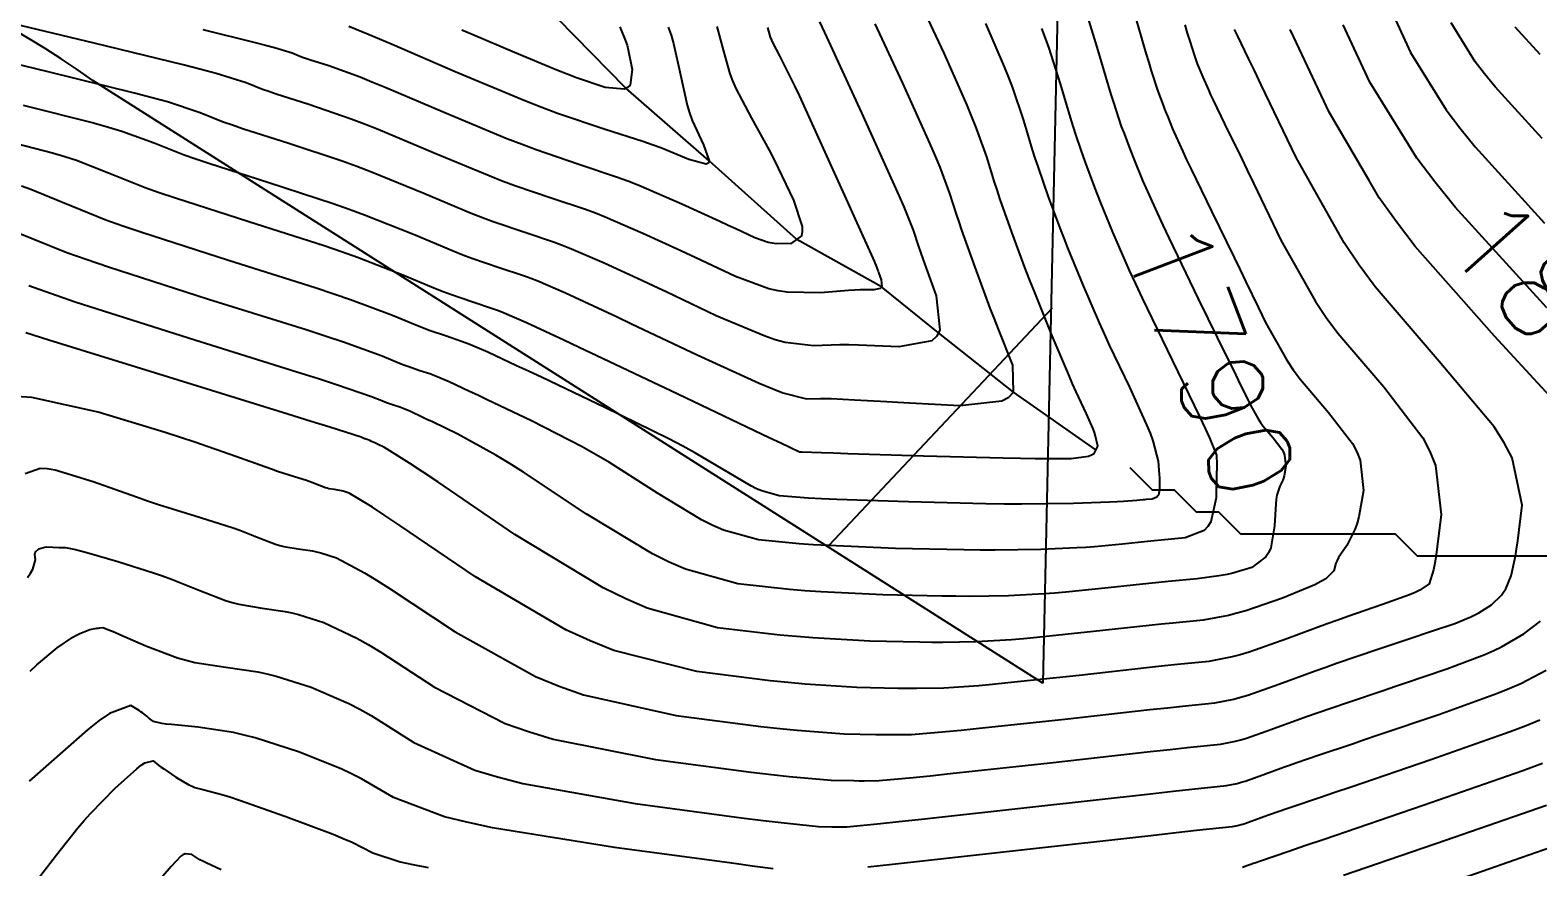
# Model space of a CAD drawing. Header units: metres. Extents: x 837475 to 838479, y 1189012 to 1191015.
# Drawn here: x 837905.2 to 837973.4, y 1189561.2 to 1189599.1 of the extents above; entities that cross this region are included whole.
import ezdxf

# ---------------------------------------------------------------- set-up
doc = ezdxf.new("R2010")
doc.units = ezdxf.units.M
doc.header["$LTSCALE"] = 0.3
for name, color, linetype in [('COTAS 10', 1, 'Continuous'), ('COTAS INT', 252, 'Continuous'), ('DRENAJE', 5, 'Continuous'), ('VIA1', 50, 'Continuous')]:
    doc.layers.add(name, color=color, linetype=linetype)
doc.styles.get("Standard").update_dxf_attribs({"font": 'simplex.shx'})

msp = doc.modelspace()

# ---------------------------------------------------------------- linework, layer by layer
at = {"layer": 'COTAS 10'}
for points in [[(837952.91, 1189600.092), (837953.447, 1189598.332), (837953.955, 1189596.601), (837954.079, 1189596.196), (837954.195, 1189595.824), (837954.556, 1189594.748), (837954.68, 1189594.419), (837954.894, 1189593.846), (837954.996, 1189593.582), (837955.102, 1189593.313), (837955.516, 1189592.294), (837956.17, 1189590.83), (837956.427, 1189590.282), (837956.717, 1189589.671), (837958.038, 1189586.947), (837959.334, 1189584.304), (837959.608, 1189583.744), (837959.845, 1189583.259), (837960.393, 1189582.131), (837960.739, 1189581.514), (837960.848, 1189581.353), (837960.963, 1189581.195), (837961.426, 1189580.656), (837961.818, 1189580.147), (837961.889, 1189580.008), (837961.943, 1189579.869), (837961.999, 1189579.375), (837961.926, 1189578.938), (837961.897, 1189578.836), (837961.866, 1189578.742), (837961.724, 1189578.469), (837961.588, 1189578.061), (837961.56, 1189577.881), (837961.537, 1189577.673), (837961.488, 1189576.681), (837961.318, 1189575.674), (837961.218, 1189575.456), (837961.094, 1189575.265), (837960.458, 1189574.795), (837959.602, 1189574.536), (837959.339, 1189574.477), (837959.066, 1189574.425), (837957.99, 1189574.283), (837956.674, 1189574.155), (837956.249, 1189574.112), (837955.799, 1189574.065), (837953.955, 1189573.864), (837952.041, 1189573.673), (837951.546, 1189573.632), (837951.066, 1189573.597), (837949.46, 1189573.51), (837947.67, 1189573.485), (837947.074, 1189573.489), (837946.436, 1189573.496), (837943.768, 1189573.559), (837940.968, 1189573.69), (837940.246, 1189573.741), (837939.548, 1189573.798), (837937.217, 1189574.055), (837934.84, 1189574.721), (837934.112, 1189575.035), (837933.353, 1189575.406), (837930.36, 1189577.217), (837927.527, 1189579.096), (837926.87, 1189579.511), (837926.268, 1189579.879), (837924.553, 1189580.825), (837923.398, 1189581.374), (837923.149, 1189581.491), (837922.931, 1189581.594), (837922.402, 1189581.842), (837922.085, 1189581.978), (837922.002, 1189582.011), (837921.92, 1189582.042), (837921.64, 1189582.135), (837921.324, 1189582.242), (837921.22, 1189582.281), (837921.109, 1189582.325), (837920.648, 1189582.517), (837919.07, 1189583.057), (837918.255, 1189583.319), (837917.276, 1189583.63), (837912.373, 1189585.16), (837907.25, 1189586.8), (837906.132, 1189587.181), (837905.145, 1189587.528)], [(837940.902, 1189599.482), (837941.125, 1189599.002), (837941.397, 1189598.411), (837942.799, 1189595.36), (837944.21, 1189592.252), (837944.489, 1189591.626), (837944.719, 1189591.101), (837945.147, 1189590.052), (837945.373, 1189589.361), (837945.477, 1189589.062), (837945.598, 1189588.716), (837946.185, 1189587.08), (837946.353, 1189585.546), (837946.21, 1189585.264), (837945.986, 1189585.045), (837944.492, 1189584.769), (837942.666, 1189584.855), (837942.231, 1189584.863), (837941.828, 1189584.865), (837940.63, 1189584.815), (837939.35, 1189584.968), (837938.896, 1189585.098), (837938.398, 1189585.265), (837936.237, 1189586.183), (837933.972, 1189587.256), (837933.409, 1189587.521), (837932.873, 1189587.772), (837931.168, 1189588.563), (837929.697, 1189589.197), (837929.308, 1189589.35), (837928.928, 1189589.493), (837927.623, 1189589.926), (837926.155, 1189590.423), (837925.671, 1189590.607), (837925.155, 1189590.809), (837923.013, 1189591.705), (837920.64, 1189592.676), (837919.979, 1189592.926), (837919.315, 1189593.168), (837916.902, 1189593.973), (837914.812, 1189594.643), (837914.352, 1189594.8), (837913.944, 1189594.945), (837912.898, 1189595.365), (837911.413, 1189595.856), (837910.727, 1189596.045), (837909.923, 1189596.258), (837906.026, 1189597.221), (837902.224, 1189598.132)], [(837973.802, 1189586.543), (837969.659, 1189591.098), (837968.742, 1189592.232), (837967.924, 1189593.31), (837967.559, 1189593.901), (837965.799, 1189596.745), (837964.59, 1189599.339)], [(837905.202, 1189570.098), (837905.506, 1189570.384), (837906.429, 1189571.157), (837907.134, 1189571.631), (837907.301, 1189571.728), (837907.456, 1189571.81), (837907.912, 1189571.981), (837908.231, 1189572.039), (837908.299, 1189572.05), (837908.358, 1189572.059), (837908.498, 1189572.071), (837908.846, 1189571.943), (837909.036, 1189571.863), (837909.267, 1189571.764), (837910.438, 1189571.247), (837911.867, 1189570.707), (837912.26, 1189570.594), (837912.651, 1189570.497), (837914.056, 1189570.277), (837915.499, 1189570.068), (837915.914, 1189569.977), (837916.337, 1189569.873), (837917.92, 1189569.378), (837919.623, 1189568.638), (837920.121, 1189568.379), (837920.63, 1189568.096), (837922.564, 1189566.879), (837925.319, 1189565.621), (837926.346, 1189565.312), (837927.487, 1189565.021), (837932.564, 1189564.113), (837937.378, 1189563.47), (837938.354, 1189563.346), (837939.176, 1189563.245), (837940.854, 1189563.073), (837941.458, 1189563.058), (837941.603, 1189563.057), (837941.738, 1189563.056), (837942.144, 1189563.061), (837943.662, 1189563.21), (837944.498, 1189563.299), (837945.515, 1189563.409), (837950.69, 1189563.98), (837955.876, 1189564.556), (837956.9, 1189564.669), (837957.744, 1189564.762), (837959.306, 1189564.929), (837959.8, 1189565.024), (837959.971, 1189565.071), (837960.157, 1189565.128), (837960.953, 1189565.406), (837961.888, 1189565.75), (837962.161, 1189565.847), (837962.441, 1189565.945), (837963.503, 1189566.308), (837965.005, 1189566.813), (837965.561, 1189567.002), (837966.179, 1189567.212), (837968.918, 1189568.145), (837971.571, 1189569.104), (837972.133, 1189569.329), (837972.622, 1189569.538), (837973.765, 1189570.147)]]:
    msp.add_lwpolyline(points, dxfattribs=at)
at = {"layer": 'COTAS INT'}
for points in [[(837903.764, 1189594.186), (837906.217, 1189593.548), (837906.782, 1189593.38), (837907.298, 1189593.216), (837908.746, 1189592.654), (837910.402, 1189591.989), (837911.05, 1189591.759), (837911.778, 1189591.51), (837915.091, 1189590.448), (837918.5, 1189589.353), (837919.289, 1189589.083), (837920.012, 1189588.828), (837922.067, 1189588.03), (837923.536, 1189587.415), (837923.891, 1189587.276), (837924.222, 1189587.151), (837925.23, 1189586.81), (837926.125, 1189586.512), (837926.386, 1189586.414), (837926.652, 1189586.31), (837927.662, 1189585.874), (837929.346, 1189585.087), (837930.038, 1189584.76), (837930.829, 1189584.386), (837934.497, 1189582.642), (837937.962, 1189580.993), (837938.623, 1189580.678), (837939.156, 1189580.425), (837940.003, 1189580.024), (837940.025, 1189580.024), (837940.045, 1189580.022), (837940.054, 1189580.022), (837940.064, 1189580.021), (837940.113, 1189580.019), (837940.99, 1189579.991), (837941.523, 1189579.974), (837942.182, 1189579.954), (837945.608, 1189579.848), (837949.216, 1189579.749), (837949.989, 1189579.733), (837950.664, 1189579.722), (837952.284, 1189579.724), (837953.066, 1189579.83), (837953.212, 1189579.884), (837953.328, 1189579.949), (837953.491, 1189580.274), (837953.39, 1189580.739), (837953.339, 1189580.893), (837953.278, 1189581.057), (837952.975, 1189581.739), (837952.514, 1189582.738), (837952.354, 1189583.103), (837952.18, 1189583.506), (837951.434, 1189585.278), (837950.642, 1189587.226), (837950.44, 1189587.739), (837950.244, 1189588.242), (837949.599, 1189589.966), (837949.062, 1189591.492), (837948.934, 1189591.87), (837948.816, 1189592.229), (837948.467, 1189593.364), (837947.996, 1189594.698), (837947.8, 1189595.181), (837947.577, 1189595.715), (837946.538, 1189598.056), (837945.456, 1189600.363)], [(837955.107, 1189599.988), (837955.668, 1189598.058), (837955.794, 1189597.638), (837955.907, 1189597.267), (837956.208, 1189596.342), (837956.443, 1189595.713), (837956.515, 1189595.53), (837956.588, 1189595.343), (837956.656, 1189595.178), (837956.877, 1189594.633), (837957.332, 1189593.613), (837957.511, 1189593.231), (837957.713, 1189592.806), (837958.634, 1189590.908), (837959.66, 1189588.809), (837959.929, 1189588.256), (837960.191, 1189587.716), (837960.748, 1189586.563), (837961.083, 1189585.869), (837962.035, 1189584.171), (837962.335, 1189583.726), (837962.652, 1189583.29), (837963.927, 1189581.807), (837965.009, 1189580.405), (837965.203, 1189580.021), (837965.351, 1189579.64), (837965.507, 1189578.279), (837965.304, 1189577.076), (837965.226, 1189576.794), (837965.139, 1189576.535), (837964.748, 1189575.783), (837964.383, 1189575.239), (837964.313, 1189575.11), (837964.256, 1189574.991), (837964.164, 1189574.642), (837963.805, 1189574.278), (837963.58, 1189574.15), (837963.301, 1189574.009), (837961.842, 1189573.402), (837960.188, 1189572.834), (837959.787, 1189572.717), (837959.41, 1189572.619), (837958.253, 1189572.412), (837956.888, 1189572.277), (837956.379, 1189572.223), (837955.814, 1189572.163), (837953.302, 1189571.887), (837950.736, 1189571.62), (837950.137, 1189571.566), (837949.585, 1189571.519), (837947.997, 1189571.42), (837946.483, 1189571.4), (837945.98, 1189571.402), (837945.44, 1189571.408), (837943.185, 1189571.462), (837940.61, 1189571.601), (837939.868, 1189571.662), (837939.114, 1189571.732), (837936.287, 1189572.067), (837933.114, 1189572.955), (837932.142, 1189573.375), (837931.13, 1189573.87), (837927.135, 1189576.287), (837923.639, 1189578.66), (837922.94, 1189579.127), (837922.358, 1189579.513), (837921.23, 1189580.223), (837920.918, 1189580.371), (837920.85, 1189580.403), (837920.792, 1189580.431), (837920.649, 1189580.497), (837920.563, 1189580.534), (837920.541, 1189580.543), (837920.519, 1189580.551), (837920.443, 1189580.577), (837920.357, 1189580.605), (837920.329, 1189580.616), (837920.299, 1189580.628), (837920.175, 1189580.68), (837918.756, 1189581.133), (837917.911, 1189581.397), (837916.868, 1189581.722), (837911.467, 1189583.398), (837906.055, 1189585.08), (837905.006, 1189585.409)], [(837966.713, 1189600.103), (837967.636, 1189598.093), (837969.245, 1189595.492), (837969.287, 1189595.438), (837969.864, 1189594.676), (837970.559, 1189593.818), (837973.695, 1189590.37)], [(837938.56, 1189599.219), (837938.678, 1189598.786), (837938.731, 1189598.65), (837938.793, 1189598.508), (837939.09, 1189597.94), (837939.586, 1189596.976), (837939.774, 1189596.584), (837939.984, 1189596.139), (837940.924, 1189594.083), (837941.883, 1189591.953), (837942.105, 1189591.462), (837942.307, 1189591.014), (837943.25, 1189588.944), (837943.322, 1189588.783), (837943.381, 1189588.65), (837943.487, 1189588.396), (837943.531, 1189588.26), (837943.552, 1189588.201), (837943.576, 1189588.133), (837943.691, 1189587.811), (837943.724, 1189587.509), (837943.696, 1189587.454), (837943.652, 1189587.41), (837943.358, 1189587.356), (837942.745, 1189587.349), (837942.499, 1189587.336), (837942.221, 1189587.318), (837940.944, 1189587.211), (837939.448, 1189587.24), (837939.032, 1189587.308), (837938.616, 1189587.401), (837937.107, 1189587.953), (837935.544, 1189588.691), (837935.094, 1189588.902), (837934.637, 1189589.115), (837932.921, 1189589.907), (837931.219, 1189590.641), (837930.77, 1189590.818), (837930.33, 1189590.983), (837928.82, 1189591.485), (837927.121, 1189592.06), (837926.562, 1189592.272), (837925.964, 1189592.506), (837923.485, 1189593.543), (837920.954, 1189594.6), (837920.323, 1189594.848), (837919.723, 1189595.075), (837917.808, 1189595.735), (837916.329, 1189596.209), (837916.004, 1189596.321), (837915.715, 1189596.423), (837914.975, 1189596.72), (837913.616, 1189597.141), (837912.937, 1189597.322), (837912.126, 1189597.53), (837908.103, 1189598.513), (837904.08, 1189599.474)], [(837957.428, 1189599.348), (837957.541, 1189598.967), (837957.638, 1189598.642), (837957.86, 1189597.936), (837957.993, 1189597.581), (837958.033, 1189597.478), (837958.075, 1189597.372), (837958.238, 1189596.971), (837958.495, 1189596.396), (837958.596, 1189596.181), (837958.71, 1189595.94), (837959.229, 1189594.87), (837959.986, 1189593.314), (837960.25, 1189592.769), (837960.538, 1189592.173), (837961.773, 1189589.607), (837963.331, 1189586.828), (837963.823, 1189586.098), (837964.341, 1189585.386), (837966.428, 1189582.957), (837968.199, 1189580.663), (837968.516, 1189580.035), (837968.759, 1189579.411), (837969.014, 1189577.183), (837968.791, 1189575.361), (837968.733, 1189574.992), (837968.677, 1189574.682), (837968.485, 1189574.054), (837968.05, 1189573.762), (837967.84, 1189573.664), (837967.59, 1189573.558), (837966.366, 1189573.113), (837964.804, 1189572.575), (837964.341, 1189572.411), (837963.865, 1189572.239), (837962.038, 1189571.561), (837960.335, 1189570.966), (837959.938, 1189570.845), (837959.572, 1189570.745), (837958.517, 1189570.541), (837957.102, 1189570.398), (837956.509, 1189570.335), (837955.83, 1189570.261), (837952.649, 1189569.91), (837949.431, 1189569.567), (837948.727, 1189569.499), (837948.105, 1189569.442), (837946.533, 1189569.331), (837945.297, 1189569.314), (837944.886, 1189569.316), (837944.445, 1189569.321), (837942.602, 1189569.364), (837940.251, 1189569.512), (837939.489, 1189569.583), (837938.68, 1189569.667), (837935.356, 1189570.078), (837931.61, 1189571.038), (837930.534, 1189571.468), (837929.441, 1189571.969), (837925.356, 1189574.369), (837921.927, 1189576.693), (837921.249, 1189577.145), (837920.688, 1189577.514), (837919.639, 1189578.157), (837919.364, 1189578.242), (837919.291, 1189578.261), (837919.219, 1189578.276), (837918.968, 1189578.313), (837918.718, 1189578.354), (837918.645, 1189578.373), (837918.572, 1189578.395), (837918.295, 1189578.501), (837917.949, 1189578.638), (837917.831, 1189578.679), (837917.704, 1189578.722), (837917.164, 1189578.889), (837916.392, 1189579.139), (837916.117, 1189579.234), (837915.817, 1189579.34), (837914.511, 1189579.816), (837912.658, 1189580.458), (837912.012, 1189580.669), (837911.308, 1189580.893), (837908.285, 1189581.823), (837905.28, 1189582.475), (837904.588, 1189582.525)], [(837950.944, 1189599.178), (837951.112, 1189598.737), (837951.272, 1189598.294), (837951.787, 1189596.676), (837952.242, 1189595.144), (837952.364, 1189594.754), (837952.484, 1189594.38), (837952.728, 1189593.67), (837952.904, 1189593.154), (837953.344, 1189591.978), (837953.477, 1189591.635), (837953.615, 1189591.284), (837954.155, 1189589.955), (837954.918, 1189588.229), (837955.197, 1189587.628), (837955.506, 1189586.974), (837956.863, 1189584.166), (837958.112, 1189581.589), (837958.352, 1189581.08), (837958.546, 1189580.66), (837958.864, 1189579.879), (837958.872, 1189579.457), (837958.871, 1189579.263), (837958.868, 1189579.036), (837958.846, 1189577.935), (837958.611, 1189576.856), (837958.474, 1189576.641), (837958.458, 1189576.624), (837958.306, 1189576.464), (837957.438, 1189576.128), (837956.353, 1189576.024), (837956.047, 1189575.994), (837955.739, 1189575.962), (837954.608, 1189575.841), (837953.346, 1189575.726), (837952.956, 1189575.699), (837952.547, 1189575.674), (837950.923, 1189575.6), (837948.856, 1189575.571), (837948.169, 1189575.575), (837947.431, 1189575.584), (837944.35, 1189575.656), (837941.326, 1189575.78), (837940.625, 1189575.82), (837939.981, 1189575.864), (837938.148, 1189576.043), (837936.566, 1189576.486), (837936.081, 1189576.696), (837935.576, 1189576.943), (837933.584, 1189578.148), (837931.416, 1189579.533), (837930.801, 1189579.894), (837930.178, 1189580.244), (837927.876, 1189581.427), (837925.878, 1189582.376), (837925.448, 1189582.58), (837925.071, 1189582.758), (837924.155, 1189583.186), (837923.608, 1189583.422), (837923.463, 1189583.479), (837923.322, 1189583.532), (837922.836, 1189583.693), (837922.29, 1189583.878), (837922.11, 1189583.946), (837921.918, 1189584.022), (837921.121, 1189584.355), (837919.384, 1189584.981), (837918.6, 1189585.24), (837917.684, 1189585.537), (837913.279, 1189586.923), (837908.744, 1189588.378), (837907.747, 1189588.719), (837906.861, 1189589.033), (837904.593, 1189589.943)], [(837948.408, 1189599.404), (837949.261, 1189597.446), (837949.456, 1189596.959), (837949.634, 1189596.496), (837950.127, 1189595.02), (837950.529, 1189593.686), (837950.649, 1189593.312), (837950.773, 1189592.936), (837951.251, 1189591.56), (837951.794, 1189590.11), (837951.958, 1189589.687), (837952.129, 1189589.255), (837952.794, 1189587.616), (837953.549, 1189585.867), (837953.776, 1189585.365), (837954.01, 1189584.856), (837954.919, 1189582.953), (837955.702, 1189581.25), (837955.856, 1189580.867), (837955.984, 1189580.522), (837956.221, 1189579.596), (837956.268, 1189578.99), (837956.276, 1189578.847), (837956.283, 1189578.715), (837956.289, 1189578.325), (837956.232, 1189578.064), (837956.198, 1189578.012), (837956.158, 1189577.968), (837955.947, 1189577.887), (837955.684, 1189577.862), (837955.61, 1189577.855), (837955.535, 1189577.847), (837955.261, 1189577.817), (837954.651, 1189577.779), (837954.365, 1189577.766), (837954.028, 1189577.751), (837952.386, 1189577.69), (837950.043, 1189577.657), (837949.263, 1189577.661), (837948.426, 1189577.671), (837944.933, 1189577.754), (837941.685, 1189577.869), (837941.003, 1189577.899), (837940.415, 1189577.929), (837939.079, 1189578.032), (837938.291, 1189578.252), (837938.05, 1189578.356), (837937.799, 1189578.479), (837936.808, 1189579.079), (837935.305, 1189579.97), (837934.731, 1189580.277), (837934.089, 1189580.61), (837931.199, 1189582.029), (837928.358, 1189583.379), (837927.746, 1189583.668), (837927.21, 1189583.921), (837925.908, 1189584.53), (837925.13, 1189584.866), (837924.924, 1189584.947), (837924.723, 1189585.022), (837924.033, 1189585.251), (837923.256, 1189585.514), (837923, 1189585.611), (837922.727, 1189585.719), (837921.594, 1189586.193), (837919.698, 1189586.905), (837918.945, 1189587.162), (837918.092, 1189587.445), (837914.185, 1189588.685), (837910.261, 1189589.944), (837909.398, 1189590.239), (837908.632, 1189590.511), (837906.669, 1189591.299), (837905.24, 1189591.896), (837904.81, 1189592.048)], [(837904.895, 1189595.704), (837908.07, 1189594.903), (837908.755, 1189594.713), (837909.355, 1189594.536), (837910.822, 1189594.009), (837912.173, 1189593.467), (837912.701, 1189593.28), (837913.295, 1189593.077), (837915.996, 1189592.21), (837918.907, 1189591.26), (837919.634, 1189591.005), (837920.326, 1189590.752), (837922.54, 1189589.868), (837924.346, 1189589.112), (837924.781, 1189588.941), (837925.189, 1189588.787), (837926.426, 1189588.368), (837927.526, 1189588.003), (837927.847, 1189587.882), (837928.175, 1189587.753), (837929.415, 1189587.218), (837931.11, 1189586.429), (837931.724, 1189586.141), (837932.4, 1189585.821), (837935.367, 1189584.413), (837938.18, 1189583.129), (837938.76, 1189582.888), (837939.253, 1189582.697), (837940.317, 1189582.42), (837940.955, 1189582.442), (837941.18, 1189582.44), (837941.427, 1189582.434), (837942.492, 1189582.381), (837943.955, 1189582.295), (837944.451, 1189582.268), (837944.987, 1189582.239), (837947.253, 1189582.124), (837949.157, 1189582.328), (837949.465, 1189582.5), (837949.678, 1189582.723), (837949.654, 1189583.947), (837949.001, 1189585.569), (837948.816, 1189586.044), (837948.63, 1189586.529), (837947.947, 1189588.372), (837947.35, 1189590.048), (837947.219, 1189590.428), (837947.103, 1189590.772), (837946.807, 1189591.708), (837946.357, 1189592.899), (837946.145, 1189593.404), (837945.894, 1189593.984), (837944.669, 1189596.708), (837943.427, 1189599.387)], [(837904.978, 1189579.04), (837905.666, 1189579.282), (837905.975, 1189579.262), (837906.334, 1189579.205), (837908.055, 1189578.686), (837910.011, 1189577.982), (837910.519, 1189577.809), (837911.011, 1189577.644), (837912.664, 1189577.127), (837914.059, 1189576.694), (837914.388, 1189576.583), (837914.693, 1189576.476), (837915.59, 1189576.122), (837916.305, 1189575.847), (837916.495, 1189575.79), (837916.682, 1189575.741), (837917.331, 1189575.634), (837917.979, 1189575.54), (837918.165, 1189575.499), (837918.355, 1189575.453), (837919.066, 1189575.231), (837920.333, 1189574.555), (837920.873, 1189574.223), (837921.495, 1189573.827), (837924.425, 1189571.872), (837928.067, 1189569.853), (837929.138, 1189569.416), (837930.236, 1189569.032), (837934.425, 1189568.09), (837938.246, 1189567.601), (837939.111, 1189567.504), (837939.893, 1189567.423), (837942.019, 1189567.267), (837943.449, 1189567.233), (837943.792, 1189567.229), (837944.111, 1189567.228), (837945.07, 1189567.241), (837946.624, 1189567.364), (837947.317, 1189567.432), (837948.126, 1189567.515), (837951.996, 1189567.934), (837955.845, 1189568.36), (837956.639, 1189568.446), (837957.316, 1189568.519), (837958.78, 1189568.671), (837959.648, 1189568.838), (837959.949, 1189568.921), (837960.276, 1189569.02), (837961.677, 1189569.51), (837963.321, 1189570.114), (837963.802, 1189570.285), (837964.294, 1189570.458), (837966.162, 1189571.095), (837967.875, 1189571.668), (837968.269, 1189571.8), (837968.628, 1189571.921), (837969.634, 1189572.262), (837970.362, 1189572.552), (837970.545, 1189572.641), (837970.721, 1189572.734), (837971.291, 1189573.101), (837971.745, 1189573.541), (837971.847, 1189573.68), (837971.94, 1189573.827), (837972.192, 1189574.417), (837972.382, 1189575.297), (837972.435, 1189575.625), (837972.488, 1189575.99), (837972.683, 1189577.617), (837972.228, 1189579.748), (837971.871, 1189580.431), (837971.414, 1189581.155), (837968.93, 1189584.108), (837966.03, 1189587.482), (837965.31, 1189588.471), (837964.627, 1189589.485), (837962.462, 1189593.345), (837960.885, 1189596.63), (837960.572, 1189597.281), (837960.313, 1189597.82), (837959.824, 1189598.831), (837959.706, 1189599.075), (837959.68, 1189599.13)], [(837913.019, 1189599.128), (837915.38, 1189598.551), (837915.855, 1189598.428), (837916.254, 1189598.322), (837917.051, 1189598.075), (837917.486, 1189597.901), (837917.655, 1189597.841), (837917.846, 1189597.776), (837918.714, 1189597.497), (837920.131, 1189596.983), (837920.668, 1189596.769), (837921.268, 1189596.524), (837923.958, 1189595.38), (837926.773, 1189594.203), (837927.452, 1189593.937), (837928.087, 1189593.696), (837930.017, 1189593.043), (837931.731, 1189592.473), (837932.231, 1189592.286), (837932.741, 1189592.085), (837934.675, 1189591.251), (837936.4, 1189590.458), (837936.779, 1189590.282), (837937.116, 1189590.126), (837937.976, 1189589.724), (837938.587, 1189589.514), (837938.767, 1189589.48), (837938.951, 1189589.456), (837939.652, 1189589.457), (837940.112, 1189589.797), (837940.143, 1189589.987), (837940.133, 1189590.219), (837939.749, 1189591.404), (837939.058, 1189592.859), (837938.854, 1189593.262), (837938.645, 1189593.665), (837937.842, 1189595.117), (837937.14, 1189596.465), (837936.993, 1189596.802), (837936.868, 1189597.123), (837936.587, 1189598.15), (837936.278, 1189599.27)], [(837934.068, 1189599.242), (837934.193, 1189598.872), (837934.307, 1189598.495), (837934.615, 1189597.08), (837934.914, 1189595.707), (837935.022, 1189595.357), (837935.141, 1189595.02), (837935.662, 1189593.909), (837935.92, 1189593.185), (837935.873, 1189593.09), (837935.775, 1189593.042), (837934.991, 1189593.254), (837933.732, 1189593.773), (837933.333, 1189593.918), (837932.913, 1189594.065), (837931.213, 1189594.601), (837929.053, 1189595.333), (837928.343, 1189595.602), (837927.583, 1189595.9), (837924.431, 1189597.218), (837921.582, 1189598.448), (837921.013, 1189598.69), (837920.539, 1189598.891), (837919.62, 1189599.26)], [(837931.882, 1189599.259), (837932.139, 1189598.626), (837932.201, 1189598.422), (837932.26, 1189598.206), (837932.436, 1189597.324), (837932.341, 1189596.614), (837932.228, 1189596.506), (837932.077, 1189596.437), (837931.219, 1189596.511), (837929.918, 1189596.951), (837929.488, 1189597.114), (837929.029, 1189597.295), (837927.118, 1189598.095), (837925.199, 1189598.912), (837924.735, 1189599.104)], [(837974.641, 1189581.769), (837971.431, 1189585.259), (837967.843, 1189589.319), (837967, 1189590.423), (837966.223, 1189591.518), (837965.765, 1189592.306), (837963.961, 1189595.398), (837962.477, 1189598.521), (837962.189, 1189599.139)], [(837973.587, 1189594.197), (837971.458, 1189596.538), (837970.986, 1189597.12), (837970.566, 1189597.675), (837969.474, 1189599.44)], [(837972.357, 1189599.257), (837973.48, 1189598.023)], [(837905.087, 1189574.344), (837905.223, 1189574.537), (837905.328, 1189574.708), (837905.449, 1189575.142), (837905.422, 1189575.393), (837905.433, 1189575.449), (837905.453, 1189575.5), (837905.593, 1189575.632), (837905.809, 1189575.702), (837905.876, 1189575.713), (837905.947, 1189575.72), (837906.23, 1189575.715), (837906.503, 1189575.694), (837906.567, 1189575.691), (837906.627, 1189575.689), (837906.803, 1189575.693), (837907.255, 1189575.605), (837907.489, 1189575.544), (837907.77, 1189575.468), (837909.178, 1189575.065), (837910.789, 1189574.555), (837911.199, 1189574.412), (837911.593, 1189574.268), (837912.884, 1189573.742), (837914.038, 1189573.298), (837914.345, 1189573.206), (837914.647, 1189573.128), (837915.694, 1189572.955), (837916.739, 1189572.804), (837917.04, 1189572.738), (837917.346, 1189572.663), (837918.493, 1189572.304), (837919.978, 1189571.597), (837920.497, 1189571.301), (837921.063, 1189570.962), (837923.495, 1189569.376), (837926.693, 1189567.737), (837927.742, 1189567.364), (837928.862, 1189567.027), (837933.495, 1189566.102), (837937.812, 1189565.536), (837938.733, 1189565.425), (837939.534, 1189565.334), (837941.436, 1189565.17), (837942.454, 1189565.146), (837942.697, 1189565.143), (837942.924, 1189565.142), (837943.607, 1189565.151), (837945.143, 1189565.287), (837945.908, 1189565.365), (837946.82, 1189565.462), (837951.343, 1189565.957), (837955.861, 1189566.458), (837956.77, 1189566.558), (837957.53, 1189566.641), (837959.043, 1189566.8), (837959.724, 1189566.931), (837959.96, 1189566.996), (837960.216, 1189567.074), (837961.315, 1189567.458), (837962.605, 1189567.932), (837962.982, 1189568.066), (837963.367, 1189568.202), (837964.833, 1189568.701), (837966.44, 1189569.241), (837966.915, 1189569.401), (837967.403, 1189569.566), (837969.276, 1189570.203), (837971.001, 1189570.854), (837971.396, 1189571.028), (837971.755, 1189571.199), (837972.753, 1189571.794), (837973.512, 1189572.354)], [(837938.817, 1189561.156), (837937.976, 1189561.267), (837936.944, 1189561.405), (837931.633, 1189562.125), (837926.113, 1189563.015), (837924.95, 1189563.26), (837923.945, 1189563.504), (837921.633, 1189564.382), (837920.198, 1189565.231), (837919.745, 1189565.457), (837919.268, 1189565.68), (837917.347, 1189566.452), (837915.387, 1189567.078), (837914.886, 1189567.208), (837914.403, 1189567.319), (837912.81, 1189567.566), (837911.602, 1189567.679), (837911.362, 1189567.707), (837911.164, 1189567.733), (837910.788, 1189567.816), (837910.676, 1189567.897), (837910.643, 1189567.922), (837910.609, 1189567.949), (837910.483, 1189568.059), (837910.292, 1189568.207), (837910.218, 1189568.258), (837910.135, 1189568.313), (837909.76, 1189568.551), (837908.791, 1189568.188), (837908.334, 1189567.865), (837907.795, 1189567.445), (837905.166, 1189565.123)], [(837973.489, 1189567.876), (837972.871, 1189567.631), (837972.141, 1189567.353), (837968.561, 1189566.087), (837964.954, 1189564.857), (837964.207, 1189564.603), (837963.569, 1189564.386), (837962.174, 1189563.914), (837961.515, 1189563.689), (837961.341, 1189563.628), (837961.172, 1189563.568), (837960.591, 1189563.355), (837960.097, 1189563.182), (837959.982, 1189563.147), (837959.876, 1189563.118), (837959.57, 1189563.059), (837957.959, 1189562.883), (837957.03, 1189562.781), (837955.892, 1189562.654), (837950.037, 1189562.003), (837944.21, 1189561.356), (837943.089, 1189561.232)], [(837905.533, 1189560.677), (837906.403, 1189561.793), (837907.364, 1189563.006), (837907.647, 1189563.335), (837907.939, 1189563.66), (837909.056, 1189564.809), (837910.029, 1189565.686), (837910.23, 1189565.839), (837910.401, 1189565.954), (837910.77, 1189566.048), (837911.034, 1189565.838), (837911.14, 1189565.762), (837911.258, 1189565.677), (837911.803, 1189565.306), (837912.385, 1189564.96), (837912.528, 1189564.891), (837912.662, 1189564.834), (837913.081, 1189564.727), (837913.87, 1189564.524), (837914.238, 1189564.407), (837914.671, 1189564.264), (837916.774, 1189563.526), (837918.914, 1189562.721), (837919.369, 1189562.535), (837919.765, 1189562.365), (837920.703, 1189561.885), (837921.935, 1189561.475), (837922.517, 1189561.35), (837923.204, 1189561.219)], [(837960.038, 1189561.236), (837960.23, 1189561.303), (837960.455, 1189561.386), (837960.521, 1189561.409), (837960.588, 1189561.433), (837960.844, 1189561.52), (837962.134, 1189561.959), (837962.854, 1189562.204), (837963.73, 1189562.503), (837968.203, 1189564.029), (837972.711, 1189565.603), (837973.609, 1189565.932)], [(837973.79, 1189564.026), (837969.221, 1189562.44), (837964.598, 1189560.852)], [(837969.107, 1189560.427), (837972.632, 1189561.668), (837975.755, 1189562.752)], [(837913.84, 1189561.113), (837913.174, 1189561.421), (837913.024, 1189561.497), (837912.889, 1189561.569), (837912.524, 1189561.798), (837912.218, 1189561.839), (837912.12, 1189561.793), (837912.016, 1189561.722), (837911.592, 1189561.258), (837910.929, 1189560.493)]]:
    msp.add_lwpolyline(points, dxfattribs=at)
at = {"layer": 'DRENAJE'}
for p, q in [((837932.1525, 1189596.4715), (837929.059, 1189599.632)), ((837935.92, 1189593.185), (837932.1525, 1189596.4715)), ((837939.882, 1189589.627), (837935.92, 1189593.185)), ((837943.71, 1189587.4815), (837939.882, 1189589.627)), ((837946.2815, 1189585.405), (837943.71, 1189587.4815)), ((837949.678, 1189582.723), (837946.2815, 1189585.405)), ((837953.4095, 1189580.1115), (837949.678, 1189582.723))]:
    msp.add_line(p, q, dxfattribs=at)
msp.add_polyline3d([(837973.95551, 1189575.2957, 0), (837972.95585, 1189575.2957, 0), (837971.95619, 1189575.2957, 0), (837970.95652, 1189575.2957, 0), (837969.95686, 1189575.2957, 0), (837968.9572, 1189575.2957, 0), (837967.95753, 1189575.2957, 0), (837966.95787, 1189576.29536, 0), (837965.95821, 1189576.29536, 0), (837964.95855, 1189576.29536, 0), (837963.95888, 1189576.29536, 0), (837962.95922, 1189576.29536, 0), (837961.95956, 1189576.29536, 0), (837960.95989, 1189576.29536, 0), (837959.96023, 1189576.29536, 0), (837958.96057, 1189577.29502, 0), (837957.9609, 1189577.29502, 0), (837956.96124, 1189578.29468, 0), (837955.96158, 1189578.29468, 0), (837954.96192, 1189579.29435, 0)], dxfattribs=at)
at = {"layer": 'VIA1'}
for p, q in [((837953.28172, 1189672.42254), (837950.99959, 1189569.55351)), ((837950.99959, 1189569.55351), (837908.04574, 1189596.82904)), ((837951.434, 1189586.52938), (837941.326, 1189575.78))]:
    msp.add_line(p, q, dxfattribs=at)
msp.add_arc((837884.77826, 1189564.29253), 40, 54.4307201, 131.0804855, dxfattribs=at)

# ---------------------------------------------------------------- texts
at = {"layer": 'COTAS 10', "char_height": 3.799998, "attachment_point": 7}
for s, insert, rotation in [('1800', (837968.924, 1189589.508), 311.6416048), ('1790', (837954.483, 1189589.631), 291.0002365)]:
    msp.add_mtext(s, dxfattribs=dict(at, insert=insert, rotation=rotation))

doc.saveas('drawing.dxf')
